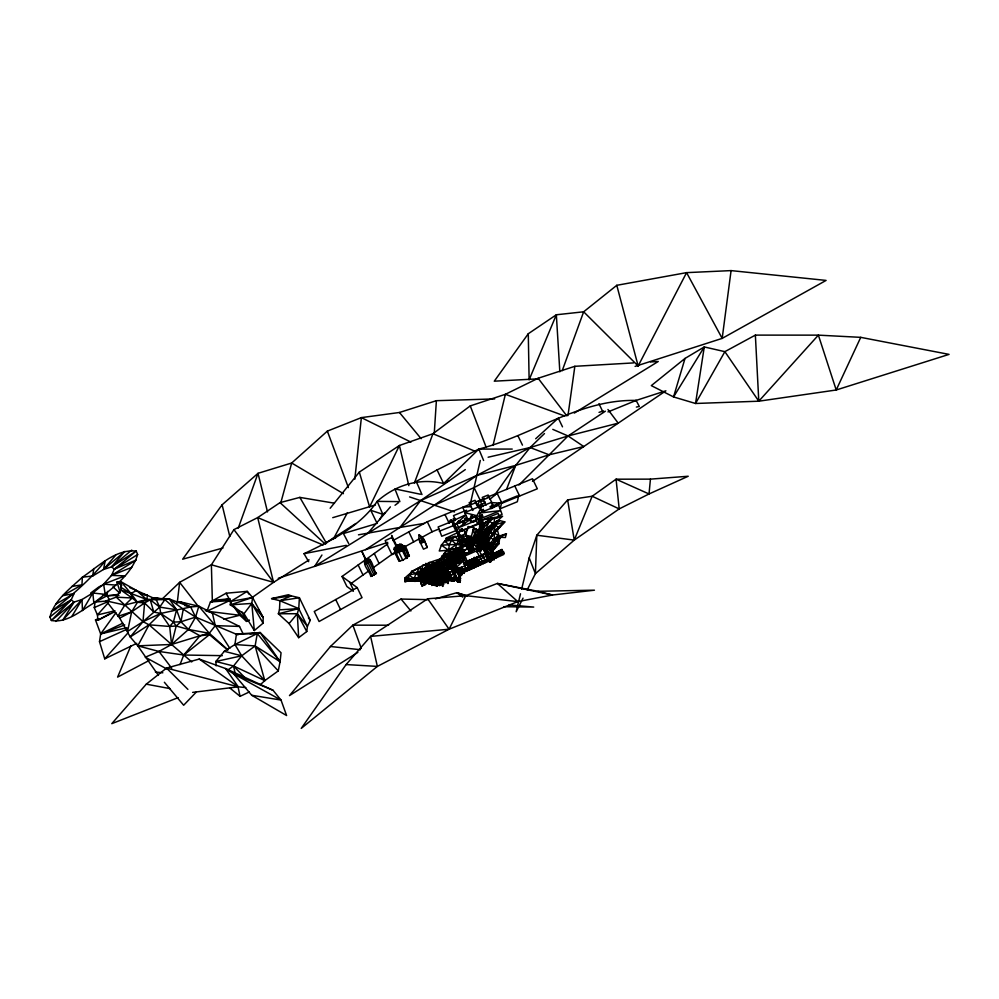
<?xml version="1.0" encoding="UTF-8"?>
<svg xmlns="http://www.w3.org/2000/svg" width="999" height="999" viewBox="0 0 999 999"><rect width="100%" height="100%" fill="white"/><g stroke="black" fill="none" stroke-linecap="round" stroke-linejoin="round"><path stroke-width="1.5" d="M430.169 575.312L430.169 569.942M428.846 577.547L426.236 577.747L431.306 579.632L431.306 583.791L434.99 580.294M480.194 548.076L481.506 546.353L481.031 542.769L494.043 523.988L496.878 521.241L499.75 520.566L504.807 521.928L495.854 531.143M452.185 564.485C450.099 564.385 453.159 564.835 451.511 564.048C450.037 567.744 452.659 562.125 451.073 564.16C453.096 565.596 450.349 563.661 452.147 564.06M500.012 538.411L499.812 535.876L495.117 540.459L491.558 546.116L492.944 558.853L490.859 554.957L492.17 551.635L499.025 543.656L499.812 535.876L506.431 533.753L505.382 537.537L500.124 537.287C489.747 540.634 490.409 551.785 494.143 559.69L493.931 557.679M468.881 562.287L468.294 560.901M468.756 561.5L467.994 561.226L468.631 560.951M475.586 557.817L476.348 558.129C475.611 555.981 477.385 561.026 475.424 557.779C477.072 560.077 475.749 555.232 476.473 558.878M489.385 547.29L493.793 556.406L493.668 557.804L488.948 560.814L490.234 560.826L488.099 559.053L488.124 556.455L486.825 556.431L489.385 554.07L492.519 553.783L491.87 554.732L488.723 548.226L489.385 547.29L486.363 547.714M441.333 572.502L441.383 568.718L440.284 573.676L441.321 573.763L438.261 570.804L439.348 574.263M467.619 548.851L471.228 552.16L469.655 551.286L469.667 549.962L470.517 547.09L471.441 547.252L473.688 549.213L473.264 550.162L470.517 547.09L467.257 546.64L468.194 547.215L468.756 546.266L472.989 546.278L469.28 547.227M226.124 593.219L230.607 601.485L230.27 604.857L244.031 613.686L254.32 630.544L263.074 623.189L263.149 617.444L252.585 597.477L247.215 591.358L226.124 593.219L210.452 601.935L206.955 611.213L239.785 615.272L246.653 621.415L249.463 620.104M428.259 579.395L428.921 580.644L426.198 581.992L424.875 584.365L429.595 581.893L420.267 581.318L420.292 579.607L404.82 581.555L404.932 578.021C421.054 562.4 442.744 557.742 463.873 553.434L463.861 550.536L461.65 546.84L466.82 544.03L461.451 546.441L461.638 548.189L465.571 555.144L463.861 550.536L468.369 548.513L467.02 544.43L470.079 553.121L468.506 548.226L463.573 550.437L463.736 551.947L463.861 550.536M442.632 586.45L438.149 576.635L443.019 586.151M461.813 574.263L459.328 575.387L459.453 577.809L459.328 575.374L460.402 574.7M459.29 577.946L459.315 575.686L461.688 574L460.252 574.737L461.7 574.175L460.989 574.637M441.67 573.339L441.77 569.455L445.866 573.626L443.743 574.775M431.818 570.179L431.968 564.472L436.014 568.269M438.086 572.377L438.199 568.094L442.245 571.878M459.315 576.148L459.328 575.387L459.453 577.809M451.286 563.511L452.147 564.735L451.286 563.511L451.498 564.647L452.01 563.661L450.724 564.323L450.924 566.146L454.208 564.485L449.463 568.818L444.068 569.53L442.969 570.679L453.746 565.584L447.015 567.832L446.478 570.616L444.068 569.53L452.934 565.571M425.05 576.298L424.975 578.783L423.451 575.187M459.315 575.686L459.428 577.609M437 577.722L437.2 572.327L439.597 576.96M439.872 581.018L440.035 577.659M279.47 609.852L279.932 600.736L291.296 595.879L299.388 597.752L310.277 620.279L307.392 626.448L306.755 631.555L298.676 637.674L289.098 623.588L278.371 613.761L279.47 609.852L298.763 608.591L307.392 626.448L297.302 613.723L278.371 613.761L298.763 608.591L299.388 597.752L279.932 600.736L271.578 598.626L288.424 594.73L291.296 595.879L271.578 598.626M81.955 584.84L82.368 577.197C98.426 566.483 115.584 548.863 136.226 551.073L137.637 554.545C131.044 575.923 110.452 589.485 93.856 603.021C81.031 610.464 67.183 623.301 51.361 620.491L49.95 617.007C54.383 599.937 70.08 588.723 82.368 577.197L92.757 575.998L103.559 569.442L124.838 551.423L111.488 566.92L103.559 569.442L105.12 560.988C89.785 580.394 70.742 596.303 51.336 611.538L71.179 599.887L74.051 593.581L62.687 595.691L81.955 584.84L71.828 586.463M451.71 564.822L452.097 564.31L451.698 565.009L450.661 563.648L451.723 565.596L450.949 565.859M451.948 564.547L450.861 563.361L446.728 565.222L446.828 566.083L446.64 564.348L450.586 562.986M372.377 576.061L366.408 563.711L365.659 559.378C373.027 556.768 372.752 570.092 376.398 573.376L370.779 576.485C369.942 571.028 361.588 565.059 365.659 559.378L367.882 558.916L370.429 561.026L364.81 564.135M425.936 577.672L426.098 575.162M434.278 432.992L436.388 400.686L494.68 398.913M467.607 549.413L471.478 551.248L471.441 547.252L468.756 546.266L472.227 546.628L474.138 548.463L473.688 549.213L473.389 547.452L471.89 548.513M457.442 572.577L457.342 571.678L459.14 574.35L459.902 574.013L460.527 575.324L459.428 575.811L461.875 574.388L459.303 575.199M435.214 580.344L435.015 583.179L437.587 579.208M398.589 551.81L405.094 547.415L402.822 550.174L395.08 552.847L398.676 551.585L397.352 544.917L401.348 544.38L404.57 547.614L402.472 549.65L391.983 554.62L385.177 540.559L391.883 537.549L391.645 535.364L395.979 544.305M459.328 575.849L460.289 574.475M423.876 571.453L419.792 567.507L411.638 571.303L407.979 577.722L405.045 580.132L415.097 581.381L415.809 577.834L418.868 577.759M430.981 575.586L430.806 577.946L429.558 574.275M434.99 578.371L435.427 572.702L432.954 576.036M459.665 578.234L459.615 577.434L458.404 577.884M158.454 675.399L137.787 645.841L130.232 636.962L142.994 621.665L144.593 602.959L150.225 599.787L169.43 599.063L190.684 606.98L198.813 606.231L239.51 626.435L243.194 634.04M462.237 548.089L459.528 542.332L464.785 539.972L466.633 546.116L464.935 541.47L456.406 544.443L441.371 545.154L439.248 550.998L448.539 550.174L456.406 544.443L461.575 535.639L471.815 537.237L475.974 543.131L471.291 546.403L466.833 543.069L464.922 542.769L467.27 536.525M495.454 531.256L503.046 523.201C496.865 529.994 488.449 535.601 488.486 545.978L489.41 547.814L494.305 542.395L494.193 531.605L504.807 521.928L495.579 524.587L480.007 547.939M485.277 551.685L488.349 558.553L460.114 570.716L461.438 573.438L503.846 554.42L501.923 549.5L494.667 552.909L493.531 554.77M485.726 549.425L484.178 548.913L483.691 549.925L486.151 549.15L486.251 547.564L483.728 549.038L484.44 549.175M428.608 576.785L428.259 580.631L431.518 578.533M421.603 572.19L422.677 565.184L432.267 566.595M521.59 589.298L529.195 557.892L536.813 535.227L567.644 499.912L592.17 496.253L616.058 479.195L649.025 493.968L688.224 476.248L650.436 479.133L649.025 493.968L619.205 508.903L574.238 540.109L535.414 573.638L527.16 589.959M433.816 580.357L434.09 577.547M404.57 547.614L401.311 547.789L403.209 545.953L401.348 544.38L401.985 545.092L397.877 549.55L401.311 547.789L401.985 545.092L399.75 544.168L399.125 545.641L394.155 549.35L394.905 550.199L402.472 549.65L400.374 546.665L397.352 544.917L394.942 548.701L395.404 552.31L394.293 547.989L397.352 544.917C404.32 542.794 406.63 551.585 408.878 556.106L402.784 560.227L399.4 560.963L395.504 552.922M469.967 559.565L469.792 561.326L471.066 561.813L473.901 567.857L475.374 566.008L477.809 566.108L480.107 563.886L479.258 562.137L474.575 564.735M354.832 479.158L361.376 417.619L399.45 412.487L436.388 400.686M492.857 523.676L486.838 530.544L487.45 528.833L489.385 530.219L482.155 542.257L481.031 542.769L479.183 547.34L479.67 544.43L485.664 538.486L485.364 535.726L496.878 521.241L492.782 534.565L489.16 530.681L493.381 523.201L494.917 524.063L484.328 535.002L480.157 541.433L479.27 543.181L479.982 547.752L480.157 541.433L488.211 528.646L493.381 523.201C486.163 528.971 481.181 537.1 478.384 545.816L476.66 547.989L479.582 546.678L480.232 547.202L477.909 548.189M216.146 665.846L215.834 661.488L224.35 651.298L234.927 644.517L255.12 645.941L280.082 661.688L281.056 652.772L260.152 632.567L236.451 634.053L234.927 644.517L241.696 655.806L264.785 680.631L278.271 670.903L280.082 661.688L260.152 632.567L249.962 633.828M459.34 575.461L460.264 582.33L457.854 581.893L456.893 579.907L458.329 580.132L460.264 582.33L459.503 575.012M425.449 575.761L425.861 572.077M468.606 551.61L478.396 547.864L462.612 555.469L462.337 557.842L462.612 555.469L461.8 554.67L465.884 552.834M425.462 574.825L426.111 569.18L423.951 572.202M488.211 528.646C484.577 533.778 479.07 539.398 478.384 545.816L479.582 546.678L477.697 548.014M177.31 602.322L179.645 582.33L211.388 564.797L233.941 529.62L257.692 517.594L280.032 502.622L299.837 497.39L334.44 503.196M109.366 599.462L106.993 595.804L107.517 591.42M446.478 580.094L446.153 582.704L443.668 581.48M446.728 565.222L448.813 560.576L459.89 552.522L461.738 548.089L448.938 549.125L445.966 550.936L437.987 562.162L428.459 565.634L415.959 573.626L409.028 574.8L414.061 578.933L420.005 576.535L420.966 574.662M492.869 555.232L492.27 549.662M92.757 575.998L93.744 568.543M438.311 574.637L437.225 571.89L437.662 568.281L439.46 570.004M562.212 370.704L583.653 311.8L616.783 285.314L686.575 272.64L722.177 338.386L826.086 280.419L731.081 270.604L722.177 338.386L635.089 366.396M227.747 649.7L209.278 633.291L195.592 617.107L190.684 606.98L160.727 613.448L149.063 624.812L130.232 636.962L119.73 618.119L106.131 600.874L116.234 597.14L120.817 590.022L121.216 581.843L116.97 582.017L121.803 585.526M442.132 574.313L442.944 568.181L439.885 571.278M248.813 593.968L247.215 591.358L230.607 601.485L252.585 597.477L251.785 603.433L254.32 630.544M451.298 564.235L450.524 562.412L454.383 564.248L451.585 565.584L450.636 564.71M450.611 564.86L451.998 566.183L451.048 565.334L450.686 561.675L446.553 563.523L447.165 568.156L444.068 569.53M464.185 556.356L458.928 559.09L458.678 560.864L459.403 561.538L459.215 559.69L464.36 557.38M426.561 578.334L426.011 582.217L420.005 579.045L422.627 578.758M567.969 415.572L574.85 366.308L633.541 362.912M453.721 522.777L453.321 525.661L455.756 530.694L441.745 536.263L438.149 526.96L452.16 521.391L456.156 527.809L455.756 530.694M476.211 557.542L476.348 558.591L475.599 557.767L476.348 558.091M455.457 569.03L452.847 563.636L453.421 562.612L454.745 563.324L455.731 561.338L457.867 560.789L459.353 563.349M432.105 583.041L431.743 585.489L436.376 583.041M446.59 574.575L446.965 572.077L443.444 576.036L446.403 575.836M136.801 643.331L104.733 658.828L99.5 641.683L100.674 633.915L115.959 612.662M140.759 593.418L147.402 595.379L146.778 599.512L124.825 605.057L106.131 600.874M425.287 577.897L425.661 575.387M457.542 562.887L459.877 560.951L455.669 552.285L456.206 549.125L456.93 548.264L462.45 547.315M424.363 578.97L424.463 578.309L428.846 579.957L419.043 577.147L421.865 576.535M451.286 580.906L450.999 577.822L453.633 578.758L452.634 581.193L451.286 580.906L450.249 578.746L456.206 576.086L457.018 580.157L459.79 579.22L460.264 582.33M492.032 551.86L492.807 554.907L491.758 557.305L492.282 548.788L495.117 540.459L499.288 537.162L491.558 546.116L492.619 549.8L490.859 554.957M460.851 541.745L458.603 540.521L455.032 536.313L451.523 540.147L449.375 544.792L448.539 550.174L441.371 545.154L447.177 538.149L461.575 535.639L465.671 539.123L473.489 539.36L467.644 543.681L467.507 546.278M126.885 627.697L100.674 633.915L95.479 619.929L97.914 620.204L97.427 614.934L94.268 607.579L95.155 602.06L106.993 595.804L117.67 594.467M493.806 524.013L494.855 517.532L502.609 516.246L493.806 524.013L489.348 521.291L485.601 522.377L475.799 535.139L474.3 538.461L475.212 541.758L479.27 542.682L477.559 537.524L485.601 522.377L490.759 518.181L494.855 517.532L489.348 521.291L482.255 529.482L478.271 531.918L481.718 538.598L478.184 536.825L475.212 541.758M429.22 571.515L429.632 568.993M437.062 580.394L436.438 584.203L441.246 581.568L438.461 580.781M479.183 547.34L479.67 544.43L482.155 542.257L480.531 544.555M479.383 547.652L479.67 544.43L479.295 546.266M455.719 548.389L456.406 544.443L451.523 540.147L444.592 541.383L449.375 544.792M260.152 632.567L257.292 633.541L255.12 645.941L264.785 680.631L260.264 684.777M474.113 535.889L474.562 533.341M439.485 575.711L438.848 579.245L441.496 577.822M420.267 581.318L410.139 580.819L404.82 581.555L410.139 580.819L410.439 579.245L415.809 577.834L419.28 577.822M151.935 598.101L169.43 599.063L183.267 609.178L180.944 621.778L176.174 625.998L171.566 644.467L158.966 651.46L145.255 657.205L166.845 669.018M440.409 576.323L440.896 573.863L438.686 578.995L439.922 578.771M433.728 577.497L433.204 580.032L434.715 576.336L433.991 576.236M227.784 650.087L209.44 634.665L199.975 635.764L188.486 629.457L180.944 621.778L176.548 609.777L159.715 607.117L150.225 599.787L137.475 602.272L131.656 611.85L127.547 631.493L142.994 621.665L160.727 613.448L173.439 622.102L176.174 625.998L188.486 629.457L209.278 633.291L215.285 625.624L212.35 612.949L205.27 610.526M425.936 576.648L425.312 579.595L426.735 577.222M478.546 542.02L477.759 538.199L481.093 533.791L482.804 526.848M453.996 567.969L455.606 567.257M476.66 547.989L479.021 546.328C480.169 543.069 477.097 543.668 479.12 545.267L480.232 547.202C475.387 543.069 485.039 535.277 480.444 544.393M428.234 573.726L427.435 577.422L431.268 575.262M434.665 571.903L435.289 569.03M420.879 577.272L421.566 574.075M476.436 546.69L477.559 541.533L475.162 542.507M479.52 532.492L480.082 529.92M480.919 526.036L482.317 519.592M478.421 543.768L480.681 540.122L478.933 543.319L479.582 546.678M518.731 495.292L517.332 501.748L500.249 508.728L501.648 502.285L493.106 505.769M430.169 581.206L430.894 577.897M446.103 575.037L445.092 579.657L447.989 576.311M434.053 570.054L435.152 565.109M461.438 547.889L462.038 545.292L456.406 544.443M470.591 502.672L480.282 460.452M420.404 542.832L423.476 549.188L427.26 547.489L424.125 539.535L419.093 534.852C416.995 548.101 430.382 542.082 419.093 534.852M460.289 557.242L447.152 563.498L445.766 560.876L446.703 556.88L451.198 552.11L461.001 549.887L463.848 550.374M476.86 517.544L476.136 520.566L477.959 524.325L459.84 531.68L457.018 523.588L475.137 516.233L476.86 517.544L478.671 521.316L477.959 524.325M493.007 445.454L505.382 394.305L538.124 378.259L574.85 366.308M520.504 593.793L516.171 611.738L523.039 598.126M485.164 550.973L486.176 550.349L486.251 547.564L485.676 549.413M191.746 661.937L171.566 644.467L169.68 626.46L173.439 622.102L176.548 609.777L169.43 599.063M438.748 567.807L447.015 563.998L446.653 562.712L437.987 562.162L443.544 558.241L446.653 562.712L440.172 565.659L433.529 566.92L436.763 560.889L439.448 564.21L442.033 570.179L445.179 568.606L442.432 562.587L443.544 558.241L441.645 556.443L455.669 552.285L464.173 551.211M471.403 536.413L473.676 527.572L467.994 526.523L465.721 535.352L471.403 536.413L472.614 538.923M473.226 540.172L475.487 531.343M445.392 570.904L444.368 570.429L446.391 569.767L444.905 571.041L444.955 575.636L443.556 577.172M421.59 572.415L422.527 568.931L425.574 573.438M480.407 541.446L482.417 536.376L485.964 531.705L479.707 541.508L480.019 546.903C477.659 541.408 481.156 545.254 478.971 544.33L480.219 546.553M403.683 546.803L404.008 545.604L408.504 554.907L407.817 555.369M429.383 575.636L429.695 574.487M280.731 503.046L291.683 463.012L327.347 431.118L361.376 417.619L410.939 442.107M434.24 575.399L434.915 572.951M460.139 570.466L462.275 569.917L463.124 571.678L460.139 570.466L460.726 568.356M435.489 581.83L436.563 577.959L440.284 579.595L435.489 581.83L433.291 580.107M430.557 577.434L431.905 572.564L434.915 577.06M444.742 580.719L447.352 578.209L449.862 580.831L444.742 580.719L445.404 578.259M439.185 574.875L437.799 579.657L439.647 575.699L435.789 570.904M434.952 574.338L436.063 570.516M442.744 578.708L443.431 576.323L438.524 580.469L441.108 580.094M176.174 625.998L169.68 626.46L149.063 624.812L137.787 645.841L171.566 644.467L188.486 629.457L195.592 617.107L198.813 606.231L179.808 601.785L177.023 602.31M424.95 572.464L423.613 576.398L424.5 573.776M491.795 551.985L499.05 540.447L494.805 542.12L491.983 547.19L491.62 550.899L492.807 554.907L491.383 553.346C492.445 549.238 495.017 545.342 499.025 543.656M685.014 358.441L651.311 385.626L673.551 396.928L704.27 346.94L685.014 358.441L673.551 396.928L695.529 403.484L758.79 401.198L836.213 389.997L949.05 354.383L860.738 337.35L818.381 335.14L755.369 335.115L724.862 351.66L695.529 403.484L704.27 346.94L724.862 351.66L758.79 401.198L818.381 335.14L836.213 389.997L860.738 337.35M455.244 563.074L455.731 561.338L453.421 562.612L455.082 563.161L455.731 561.338M440.846 583.316L441.658 580.644M481.718 538.598L489.348 521.291M471.066 561.813L471.453 560.589M427.572 568.419L429.158 562.387L439.448 564.21L446.803 564.123L446.653 562.712M395.679 553.271L402.997 550.524L405.157 548.414L404.17 546.378L405.207 547.652L402.897 549.9L395.08 552.847L398.901 552.185L404.995 548.064M434.478 569.917L435.252 567.607M434.24 574.987L435.564 571.053M450.924 566.233L450.686 561.675M472.964 539.885L473.888 537.15L476.423 536.113M422.802 574.075L424.625 568.793L424.987 571.603M475.736 565.846L475.849 566.982L474.55 564.497L476.323 563.948L474.537 560.252L474.925 558.653M480.019 545.004L484.328 535.002L485.364 535.726L480.019 545.004L485.364 535.726L481.568 540.559L479.745 545.879L479.57 545.054C483.666 537.35 491.296 532.455 494.043 523.988L498.913 527.734M425.324 575.861L426.236 573.289M419.792 567.507L415.959 573.626L414.061 578.933L404.932 578.021M238.224 528.171L258.017 473.314L291.683 463.012L343.419 493.668M450.961 564.235L451.298 566.308L447.277 567.869M459.503 578.309L458.454 578.346M439.735 570.004L440.796 567.095L445.179 568.606L446.803 564.123M426.523 573.426L428.583 567.794L429.795 570.017M473.638 564.622L475.349 564.148L473.014 559.353L474.125 558.853L476.473 563.823L474.125 558.853L470.791 560.726C470.517 564.797 475.799 557.579 475.362 562.2L471.903 563.923M490.184 531.88L486.888 540.796L480.257 548.026M414.385 482.954L432.942 433.741L470.254 405.906L505.382 394.305L564.86 416.046M445.966 575.224L445.005 577.784L448.738 578.321L445.966 575.224L442.869 578.746M506.505 489.51L515.684 465.397L530.107 447.54L544.48 433.554M423.027 576.336L427.659 577.072M433.341 579.507L434.727 575.886M492.17 548.551L491.62 550.899L492.282 548.788L495.516 545.841L494.805 542.12M441.096 579.183L440.022 581.942L442.407 580.744M180.02 664.597L183.754 655.019L199.975 635.764L209.278 633.291L209.44 634.665L183.754 655.019L158.966 651.46L137.787 645.841M402.41 549.025L402.06 549.912L406.193 558.478L407.167 558.141L402.672 548.851L406.905 558.316M473.164 559.665L470.329 560.564L472.802 565.584L472.527 568.481L465.659 568.731M404.907 546.678L404.458 547.827L408.591 556.393C408.753 549.4 399.475 537.2 409.403 555.968M435.626 571.703L437.587 566.833L439.872 570.441L442.457 568.906L441.533 571.178M495.516 531.281L500.499 526.61L486.75 541.57L482.505 548.776L486.75 541.57L492.095 535.726L487.3 541.658L480.007 548.214M480.119 517.657L478.683 521.166L481.293 520.079L480.119 517.657L477.51 518.743L481.293 520.079M480.744 548.526L481.693 546.191L487.3 541.658L490.746 536.663M529.195 557.892L535.414 573.638L536.813 535.227L574.238 540.109L592.17 496.253L619.205 508.903L616.058 479.195L650.436 479.133M425.449 572.265L424.488 574.6L422.003 573.601L422.302 577.31L423.751 575.486M446.865 569.193L447.102 564.198M445.604 570.779L446.091 569.617M130.857 645.854L117.607 677.097L148.826 660.639M468.568 546.778L466.833 543.069L467.744 540.958L470.517 539.672L471.815 537.237L458.603 540.521L451.523 540.147M482.879 548.638L494.193 531.605L497.265 529.557L499.388 537.325M487.5 548.189L488.486 545.978L494.305 542.395L498.164 535.152L494.28 533.416M499.05 540.447L494.867 548.051M437.574 575.074L438.673 572.664L440.334 576.386M111.513 575.412L114.398 569.105L136.226 551.073L111.488 566.92L114.398 569.105L136.264 560.014L111.513 575.412L103.609 584.153L92.807 592.994L82.005 599.55L74.088 602.072L51.361 620.491L71.179 599.887L74.088 602.072L62.762 620.129L82.005 599.55L82.48 610.564L92.807 592.994L105.22 594.368L103.609 584.153L124.912 575.861L111.513 575.412L131.793 567.345M465.559 558.054L465.484 557.23M437.425 568.918L438.449 566.683L435.876 568.031M443.144 573.651L444.68 570.304M444.293 572.752L444.33 576.361L447.14 569.855L443.019 573.576M485.089 501.873L479.882 500.262L477.222 505.981L485.227 502.734M445.542 576.198L442.869 581.868L440.222 580.481M488.099 559.053L490.659 556.68M484.365 549.462L490.809 562.025L489.522 562L494.243 558.99L491.558 553.421L493.793 556.406L492.819 556.043M432.842 579.283L433.354 578.209L428.084 578.708L431.655 579.133M438.136 580.107L438.661 579.033L433.454 579.657L435.801 579.882M484.378 548.439L483.991 549.188M436.65 577.31L435.427 579.77L433.204 578.271M346.116 664.56L377.36 666.408L370.604 636.388L449.1 629.22L517.782 601.623L497.365 583.441L552.459 595.004L517.782 601.623L465.796 595.654L427.697 598.801L370.604 636.388L346.116 664.56L301.236 728.396L377.36 666.408L449.1 629.22L465.796 595.654L497.365 583.441L537.824 591.283L552.459 595.004L594.43 590.197L537.824 591.283M439.897 570.916L441.021 568.656M470.354 560.714L472.689 565.521L476.448 563.648M492.794 534.353L494.193 531.605M444.642 577.672L446.728 573.601L449.675 575.874M431.081 567.082L432.367 564.597L433.603 567.145M452.385 568.843L454.083 567.682M538.424 378.833L494.293 381.181L528.284 333.741L556.343 314.772L583.653 311.8L638.149 365.984L686.575 272.64L731.081 270.604M333.154 539.385L347.427 512.662M444.805 572.614L440.097 572.777L442.794 576.336L444.13 573.851M476.885 515.721L482.542 505.257L464.685 512.612L467.957 519.393M499.762 551.186L501.923 549.5L494.73 553.558L493.131 556.48L494.143 559.69M442.47 578.259L440.547 581.718L441.521 581.605M491.008 550.711L492.082 548.776L491.77 545.267L492.032 547.464M433.166 573.95L434.965 570.754L436.014 573.276M434.565 570.791L437.05 566.396M444.967 569.917L444.33 571.028L444.967 569.917L444.33 571.028L445.804 570.891M426.685 572.664L429.395 567.894L430.219 570.354M453.047 563.636L453.596 562.15M453.409 562.737L452.959 563.511L454.982 563.411L454.183 563.811C451.773 560.914 454.795 564.447 453.509 563.761M476.323 563.948L482.03 560.889L483.354 563.623L483.229 562.474M482.592 547.789L483.678 545.929L485.052 548.201L498.164 535.152M424.662 577.21L425.911 575.099M429.582 573.226L431.481 570.017L432.155 572.439M436.338 574.437L433.391 579.358L434.403 579.557M71.916 616.321L82.005 599.55M447.277 577.16L445.679 579.807L450.549 578.846L448.076 575.836M498.726 539.585L503.171 534.94M449.051 569.218L450.799 568.094L450.362 568.806M441.645 582.529L439.66 585.726L437.724 583.329M379.57 519.53L382.817 514.298L385.264 512.487M440.047 577.484L438.336 580.207L439.385 577.684L445.005 575.636M469.617 568.581L469.73 569.73L462.887 569.467L460.964 572.464L491.258 558.878L491.733 559.852L488.461 560.139L487.612 558.391L490.409 557.13L491.258 558.878M321.94 555.019L314.648 566.371L420.616 500.599L465.309 469.592M440.746 579.245L438.436 582.817L441.508 578.046M476.523 551.61L479.033 547.714L483.266 547.202L476.523 551.61L479.033 547.714M469.73 569.73L469.255 568.756L471.203 565.746L472.802 565.584M422.627 575.324L424.862 571.878L426.348 573.788M444.83 575.237L443.169 577.784L443.581 575.724L445.654 573.963M447.165 568.156L449.463 568.818L452.659 567.245L453.746 565.584M423.176 574.175L423.913 573.064L420.591 569.967L421.878 572.077M437.749 579.47L439.36 577.035L436.6 573.276L437.062 575.749M447.265 577.946L450.811 572.589L446.64 574.088M399.125 545.641L394.905 550.199L398.676 551.585M446.79 569.168L447.402 568.256M460.102 562.912L459.615 562.986M431.993 579.095L434.565 575.312L436.288 578.396M429.308 577.372L430.919 574.987M482.305 546.778L486.75 541.57L487.337 542.282L484.028 547.14L488.861 543.893L494.305 542.395M423.838 575.724L425.512 573.289M427.822 573.975L431.306 568.98L431.805 571.341M489.71 550.287L490.372 549.338L489.41 548.975L485.739 550.449L486.55 549.974M430.944 575.324L429.47 577.422L428.858 575.961L431.231 574.138M435.352 582.504L433.828 584.677L433.778 583.229L435.851 581.293M494.343 495.479L515.684 465.397L549.163 454.807L583.766 446.541L568.056 435.964L552.797 429.37M453.496 567.357L452.934 568.131L454.745 566.982L453.496 567.357L454.195 567.757M426.198 581.992L424.238 583.041L422.065 586.063L420.704 582.38L422.527 581.143M439.485 582.255L441.296 579.757M454.77 562.961L453.971 563.361L455.194 563.498C457.317 562.799 453.658 562.3 455.532 564.085M267.507 511.913L258.017 473.314L222.115 504.795L182.667 559.19L223.002 547.989M443.356 576.073L445.117 573.651L440.184 571.416L441.108 573.763M492.519 524.812L486.051 528.858L480.581 536.188L480.494 538.149L477.759 538.199L480.919 541.333M492.095 535.726L479.97 547.639L479.595 545.042L479.707 545.691M439.385 577.459L437.4 580.207L435.327 574.949L438.374 576.835L433.366 581.043M442.807 576.336L444.168 574.475L447.102 576.585M465.422 553.771L478.396 547.864L478.396 550.899L478.171 548.488L481.655 555.706L466.096 562.674M492.082 548.776L490.372 549.4L491.895 547.352M452.847 563.636L455.794 563.349L455.794 562.662M455.194 563.498L456.006 563.099M486.975 548.001L488.486 545.978L483.441 549.063L488.861 543.893L487.337 542.282M487.949 547.252L487.899 546.603L486.151 547.277L492.082 559.64M486.95 546.89L487.012 547.527L488.111 547.052M244.031 613.686L251.785 603.433L263.149 617.444L258.366 609.627M446.153 579.882L450.149 574.625M358.466 534.827L399.987 527.435L420.616 500.599L476.848 475.412L530.107 447.54L568.056 435.964L618.219 423.164L607.941 409.49M430.494 568.756L431.955 566.883M457.629 562.225L458.354 561.288L457.667 560.476M460.776 568.731L461.014 567.295L464.198 573.364L461.501 567.794M433.116 584.39L436.451 580.094M488.848 547.527L487.899 546.603M446.341 569.892L446.728 569.78M330.157 508.266L359.315 472.09L399.413 445.492L432.942 433.741L474.375 450.949M424.175 577.247L425.562 575.536L418.444 578.346L422.227 578.159M434.178 572.315L435.889 570.204L433.329 571.678L436.376 568.281M450.999 577.822L453.309 580.894L457.842 579.457L452.26 567.907L446.291 570.566L447.527 573.126L453.496 570.466M448.938 576.036L454.895 573.376M444.892 577.235L449.138 572.052M437.025 569.88L438.798 567.732L439.523 570.641M289.098 623.588L297.302 613.723L298.763 608.591L279.932 600.736M428.009 599.65L401.061 599.05L352.859 625.149L330.457 646.49L289.473 695.604L357.867 652.372M423.713 580.569L426.348 577.472M103.559 569.442L115.672 555.232M426.86 582.517L427.497 581.768L426.81 582.142M367.632 533.491L390.397 506.88M433.466 581.031L435.164 579.07L428.084 582.23L432.617 582.017M484.752 544.617L483.054 546.578L483.678 545.929M447.452 564.897L449.987 561.987L460.327 557.854M245.804 687.587L238.249 686.837L225.587 668.556L233.803 673.988L251.723 695.267L286.601 715.534L281.031 700.074L273.002 690.247L225.587 668.556L199.226 659.065L166.533 668.081L146.279 684.165L111.788 723.663L178.122 697.652M370.292 560.476L367.957 559.253L365.659 559.378L366.621 560.352L369.093 559.353L370.429 561.026L366.621 560.352L364.623 561.101L368.181 562.887L374.15 575.237M490.372 549.4L492.145 547.402M108.192 602.872L97.427 614.934L114.985 610.789M104.733 658.828L128.084 632.767M429.595 576.76L431.206 574.974M486.775 522.514L490.759 518.181M435.389 581.88L439.348 577.559M456.406 560.701L455.581 561.076L456.73 563.399L455.981 563.836M455.794 561.513L456.618 561.138M458.279 561.301L456.518 560.839L457.355 561.113M436.476 584.115L440.434 579.795M426.423 575.661L423.901 578.396L426.336 578.021M433.366 582.13L437.137 578.046M432.18 581.181L433.916 579.32M439.335 578.321L437.362 580.444L435.352 579.545L439.073 577.834M443.681 580.394L447.09 576.748L439.747 580.119L442.37 580.294M424.712 578.446L426.461 576.573M451.323 565.059L448.414 568.294M446.678 570.854L447.315 570.179M55.857 621.44L74.088 602.072M465.671 539.123L464.036 540.859L470.517 539.672L475.974 543.131M429.782 579.545L431.493 577.734M432.592 578.995L434.565 576.91L429.62 579.32L431.605 580.032M491.808 535.601L481.506 546.353M433.529 566.92L448.076 559.153L457.554 559.078L460.314 557.392M444.705 578.945L446.553 577.01M445.779 581.193L447.627 579.258M196.279 692.082L183.666 705.244L164.373 682.267M426.848 580.544L428.796 578.533M423.239 575.237L425.112 573.326L419.755 575.674L422.302 576.186M443.818 565.546L440.172 565.659L437.724 568.169L432.729 561.85M469.205 566.658L471.528 564.285L472.277 565.272L471.528 564.285L468.881 565.471L469.255 567.12M433.741 582.355L435.889 580.169M433.653 567.657L436.725 564.56L435.901 570.704L433.042 570.042M518.931 485.014L568.056 435.964L605.369 411.201M488.424 528.846L486.051 528.858L481.093 533.791L475.799 535.139L476.898 541.982L477.884 539.86L477.559 537.524L474.3 538.461M434.253 574.7L436.413 572.564M308.666 561.663L304.033 553.708C331.031 540.759 359.777 526.81 377.16 501.373C395.729 484.94 419.218 477.672 443.631 483.528L478.821 449.088C532.192 435.452 579.345 399.138 636.138 400.437L639.323 406.468L636.351 407.068M447.015 567.832L447.889 567.832L447.277 563.211L454.67 559.115L460.015 553.908L459.89 552.522L445.966 550.936M440.721 581.118L437.55 578.945L440.184 576.323L439.635 573.801M460.277 557.717L449.45 561.975L448.076 559.153L452.322 553.608L459.89 552.522L463.873 553.434L458.104 557.954L454.67 559.115L452.322 553.608L448.938 549.125L461.001 549.887M495.579 524.587L499.75 520.566M461.438 573.438L463.736 571.228L466.933 570.978L464.385 566.108M160.727 613.448L159.715 607.117L155.931 599.175L136.551 590.534L121.216 581.843L130.894 593.431L132.13 598.014L124.825 605.057L117.732 616.383L131.656 611.85L144.593 602.959L153.809 612.075L160.727 613.448L169.68 626.46M402.847 560.402L398.351 551.098M451.223 561.138L451.773 561.001M453.746 568.631L452.447 568.831L454.533 568.081M452.609 569.13L453.271 568.493L452.447 568.831M161.838 599.35L179.645 582.33L198.689 606.893M487.45 528.833L493.381 523.201M438.686 580.169L440.409 578.558L439.298 576.173M442.744 574.225L446.528 570.766L446.553 574.375M439.822 583.104L444.493 578.821L443.793 582.717L441.146 582.979M535.676 438.761L558.291 418.131L562.499 426.835M458.491 563.261L459.403 562.937M448.101 569.18L448.926 568.856M455.269 565.784L454.458 566.121M455.482 568.056L464.135 560.289L454.845 563.848L455.482 568.056L454.845 563.848M450.849 567.644C451.773 568.731 448.264 569.442 450.549 567.894L456.231 579.782L453.821 580.869L453.633 578.758L454.508 580.556L453.721 579.969L455.532 580.094L456.131 578.883L456.231 579.782L455.457 579.932L454.52 576.248L456.955 579.557M439.335 578.933L434.44 583.279L437.437 583.041M144.593 602.959L137.475 602.272L132.13 598.014L116.234 597.14L142.994 621.665L159.715 607.117L164.872 599.625L176.548 609.777M415.097 581.381L420.292 579.607L423.514 581.131L420.829 583.491L425.474 580.669L426.923 583.316L424.837 584.078M486.401 531.643L484.265 533.503L479.782 535.064M465.746 515.272L454.77 524.787L457.217 529.82M446.391 569.767L445.317 571.003M489.96 499.25L497.102 493.219L501.948 503.246L537.325 488.786L532.479 478.758L487.325 497.215M111.488 566.92L131.743 550.112M456.168 553.409L448.076 559.153L444.043 553.908L451.198 552.11M423.364 574.1L419.43 574.2L423.801 577.459L425.824 575.724M424.113 584.015L429.595 581.893M459.478 576.261C459.041 572.027 459.428 575.536 461.688 574L459.727 575.212L459.103 572.777L460.114 581.281L457.38 580.906L458.329 580.132L459.29 582.117L457.28 579.87M49.95 617.007L71.179 599.887M452.447 570.142L454.108 568.793L453.783 567.757L450.874 566.071M434.652 576.66L431.331 579.32L429.27 576.685L435.764 575.774M462.337 543.281L462.475 544.717L463.374 544.305L462.674 543.219M432.842 570.779L434.952 569.105M457.317 558.329L458.266 557.579M448.988 562.499L449.837 561.838M397.227 546.615L394.293 547.989L394.942 548.701L400.374 546.665L400.174 544.63M451.448 567.582L451.66 568.031M427.572 576.723L423.489 579.857L424.3 580.931L425.936 578.833L429.158 579.058M451.361 561.238L452.085 560.689M426.536 576.823L423.201 574.612L425.349 573.026M395.017 505.257L398.676 502.534M484.328 549.063L488.486 545.978M442.045 576.947L445.729 574.238L439.747 573.139L441.271 575.674M433.541 573.551L437.674 570.566M353.384 591.271L346.89 586.5L342.045 576.473L387.887 543.768M350.612 583.853L369.193 570.591M372.914 567.932L393.968 552.909M252.098 597.564L273.551 582.342L309.116 559.877M447.864 583.503L443.456 573.738L448.401 583.291M434.378 505.194L476.848 475.412L515.684 465.397L474.05 487.599L434.378 505.194L365.584 549.662M484.128 549.462L485.127 549.238L485.901 550.524M486.151 549.15L484.34 549.912C484.103 547.265 483.828 550.761 485.002 549.912M432.954 570.204L434.952 568.818L431.281 565.097L432.117 567.657M228.446 669.542L233.554 665.996L241.696 655.806L255.12 645.941L278.271 670.903M490.409 557.13L487.662 558.866L484.79 552.922L485.477 552.609L484.665 552.572L485.514 552.185M532.442 481.381L665.883 390.809L634.69 400.874M462.375 558.354L462.325 559.865L463.623 559.29L462.375 558.354L462.974 559.577L462.862 558.229M442.719 582.567L447.077 579.62M456.58 548.975L462.038 545.292M464.972 541.695L465.022 540.459L460.539 543.444L459.528 542.332M450.661 563.648L450.549 562.587L452.609 561.263L453.796 563.261M452.609 561.263L447.152 563.498L446.64 562.012L454.67 559.115M485.814 549.325L487.312 555.419L486.263 550.262L489.385 554.07L486.038 549.025L485.339 549.525M484.24 548.314L485.277 548.389L484.84 547.927M485.127 547.739L486.151 547.814L485.714 547.352M430.694 576.735L427.197 578.995L430.082 578.783L430.419 581.031M428.284 581.231L430.606 579.72M325.999 542.807L355.856 523.513M476.573 546.977L478.384 545.816M464.922 542.769L467.744 540.958L471.728 540.546L474.125 544.542L465.859 540.746M460.514 575.187L459.777 575.661L459.14 574.35M434.465 576.635L431.83 578.309L430.319 572.614L433.429 575.636M489.41 547.814L491.57 546.441M438.636 576.448L442.357 574.088L440.671 579.108L438.486 577.859M114.398 569.105L137.637 554.545M436.975 586.351L432.555 576.61L437.5 586.176M574.313 413.074L658.241 361.488L650.524 361.938M481.568 540.559L479.707 541.508M446.478 570.616L448.464 569.418M453.971 563.174L453.296 563.311M487.862 546.853L489.223 547.302M488.536 546.715L488.936 547.215M488.374 547.377L489.011 546.865M445.554 570.566L447.215 570.167M449.2 568.831L449.85 568.443M55.794 604.208L74.051 593.581M452.659 567.245L454.62 566.096M438.274 576.036L440.834 574.562M424.825 583.891L426.873 582.717L424.138 584.203M500.124 537.287L506.431 533.753M427.659 582.617L423.239 572.889L428.159 582.479M357.192 587.612L314.248 611.488L319.093 621.515L362.038 597.639L357.192 587.612L342.045 576.473M458.666 567.857L452.547 570.466L456.68 567.869M424.4 573.451L422.215 574.662L420.954 568.893L423.226 570.866M453.359 563.723L452.922 562.762L454.233 561.638M455.232 561.076L454.782 561.888L455.369 561.151M454.445 562.075L453.558 562M455.581 562.924L454.632 563.236L455.544 562.912M455.082 564.16L456.031 563.861L455.469 562.762M512.225 449.075L478.821 449.088L437.062 469.93L416.208 481.418L421.978 494.567M393.007 540.559L427.285 521.753L471.103 503.846M404.445 546.965L432.13 531.78L438.936 528.995M109.59 613.848L97.914 620.204L113.923 612.112M494.73 553.558L502.759 551.298L493.131 556.48L494.018 558.503L503.721 553.284L495.516 555.194L494.667 552.909M483.441 549.063L485.052 548.201M446.341 482.092L449.051 480.644M406.918 581.093L410.439 579.245L416.633 577.971L417.632 579.258L421.853 578.921M119.73 618.119L131.656 611.85M410.139 580.819L415.809 577.834M485.601 522.377L494.855 517.532M454.445 569.168L455.469 568.631M454.895 565.759L453.721 565.996M132.13 598.014L120.817 590.022L130.894 593.431L136.551 590.534L146.778 599.512L150.225 599.787L153.809 612.075M451.735 568.781L453.783 567.757M468.656 551.773L469.655 551.286M234.927 644.517L257.292 633.541L280.082 661.688M444.592 541.383L455.032 536.313M122.84 623.189L100.674 633.915L124.8 624.924M445.741 538.311L463.798 529.632L466.471 535.114M460.114 536.251L465.671 533.578L464.647 531.331M410.439 579.245L413.474 580.719L419.592 578.309L422.252 578.309M494.093 556.406L494.18 557.217L491.745 558.116M95.479 619.929L98.202 618.643M229.67 687.861L240.072 696.34L249.213 692.007M206.955 611.213L229.583 600.611L231.481 602.921M465.434 514.972L452.797 520.891L454.77 524.787L467.42 518.868M450.224 568.831L451.336 568.306M445.179 568.606L447.864 566.77M449.45 569.255L450.886 569.105M434.153 577.709L432.242 578.596L431.668 576.173M152.71 598.763L154.895 597.764L164.872 599.625L154.558 599.35M451.66 561.188L452.984 561.013M99.5 641.683L127.235 629.108M453.196 562.3L458.141 572.477L457.792 569.155L470.691 562.912L471.453 564.772L469.755 560.963L474.962 559.003M456.143 579.62L456.83 579.308L454.67 578.296L455.457 579.932M420.055 540.359L424.125 539.535L424.363 541.483L420.579 543.181M424.275 540.884L420.129 542.744L422.502 538.399M465.022 540.459L459.765 542.819L460.689 544.88L460.414 542.282L464.011 540.671L456.243 529.682L462.275 548.938L461.65 546.84L467.057 545.217L462.125 547.44M471.74 540.796L471.103 541.283L473.951 550.549L471.74 540.796L476.96 548.214L473.851 549.6L471.091 541.083L473.951 550.549M458.329 553.209L459.715 559.677L458.329 553.209L462.724 557.33L462.824 558.279L458.928 552.934M464.785 553.97L462.05 555.194L462.337 557.842L461.8 554.67M477.759 549.675L483.266 547.202M447.315 563.573L448.701 562.961L449.026 563.985L446.553 563.523L447.077 563.96M446.64 562.012L447.24 563.161L450.849 562L450.936 562.824M477.984 549.625L482.717 547.502L485.614 553.483L480.881 555.606M459.877 560.951L459.752 561.75L458.229 558.354L458.678 560.864L458.466 558.828L478.846 549.887M459.615 558.728L462.724 557.33M458.466 558.828L464.073 556.78M447.552 565.759L450.262 564.547M451.723 565.596C450.999 563.973 445.616 566.633 447.515 568.006M450.861 565.584L451.024 564.672L451.823 566.321M448.052 566.945L448.189 568.481M451.648 565.384L450.974 565.109M448.151 567.107L447.964 567.857L447.589 566.845M455.082 564.348L464.135 560.289M455.881 568.581L455.482 564.373L463.186 560.914L465.497 565.696M459.365 563.011L460.302 562.587M447.352 569.018L448.426 569.218L447.377 569.155M449.113 568.381L450.362 568.381L449.937 567.857M473.451 558.591L479.732 555.781L479.907 557.504M463.973 563.086L467.857 561.351L468.007 562.787L465.522 557.629M482.267 554.795L485.764 553.221M463.449 564.173L467.395 562.025M486.138 553.995L477.285 557.592M453.371 568.881L453.846 568.668M453.259 569.205L454.195 568.781M455.744 568.281L456.118 568.868L452.547 570.466L457.817 581.543M475.062 561.326L487.087 555.931M424.925 583.603L425.05 584.727L422.065 586.063L420.704 582.38L423.514 581.131M475.362 562.2L476.024 563.561L473.963 559.303L474.912 560.626M479.87 561.875L476.473 562.062C477.222 565.796 475.437 559.915 479.12 560.876L479.92 562.337M476.511 562.499L479.158 561.313M500.324 552.397L502.759 551.298M460.114 570.716L462.887 569.467L464.21 572.202L464.098 571.066M465.609 568.256L474.75 564.71M472.664 565.347L476.511 563.623L477.809 566.108M491.508 558.441L503.958 553.184L503.833 552.035L498.376 554.495L498.501 555.631M459.203 573.663L458.279 570.891L458.753 575.299M459.29 574.525L458.379 571.753L459.64 574.375M460.327 574.787L461.7 574.175M453.359 578.671L454.782 578.034L453.509 579.058M453.496 578.945L454.907 578.309M459.565 577.172L458.553 573.488L459.827 576.111M458.878 577.946L459.665 577.597M458.504 578.846L459.79 578.259M457.205 580.169L460.764 578.571L456.118 568.868M457.38 580.906L459.952 579.757M446.715 563.861L447.277 563.211M458.741 568.081L452.672 570.804L457.642 572.115L460.002 567.519L461.401 570.429L454.07 573.701M468.918 565.909L471.565 564.722M447.839 576.773L451.773 575.024L448.451 580.282L446.291 578.721M438.274 584.215L441.645 582.704L439.335 581.58M456.655 579.045L460.214 577.447M152.185 598.963L154.895 597.764M470.729 563.274L471.578 562.887L472.003 565.884L469.13 559.939M94.268 607.579L107.505 601.835M104.533 584.403L99.151 586.725L90.759 592.969L93.706 593.481M457.667 562.574L458.866 562.425L457.829 562.862M431.256 580.744L434.528 579.358L430.681 578.109L435.289 579.832L432.08 578.309M487.375 522.015L483.379 523.676L482.18 519.967L498.164 513.361L499.363 517.07L496.703 518.169M484.527 498.364L475.337 502.122L476.598 504.695M466.583 510.239L453.484 515.621L455.444 519.692M503.071 501.698L517.307 495.879M494.917 506.118L499.138 504.395M470.367 526.823L481.768 522.165L483.591 527.297M476.361 530.257L480.357 528.621M476.548 547.34L479.021 546.328L478.583 543.556M453.509 568.481L452.46 568.918L453.671 568.781M607.966 411.925L636.138 400.437M482.667 522.29L479.308 513.086L498.713 505.207L502.072 514.423L497.914 516.108M480.856 518.531L500.249 510.651L479.308 513.086M450.474 567.707L451.66 567.582M470.229 504.957L476.148 502.572M483.366 499.675L489.285 497.302M439.31 531.218L453.321 525.661L452.16 521.391M433.466 574.6L435.626 573.763L431.893 569.205L432.267 573.563M176.935 602.884L179.808 601.785L185.464 603.721M461.825 574.437L460.589 574.999M430.619 576.673L428.321 577.522L431.131 578.009M484.203 549.637L485.452 549.6M421.079 575.961L413.474 580.719L416.633 577.971L411.563 579.695M452.747 563.074L453.633 562.912M415.184 580.107L418.057 579.12M375.462 504.957L332.742 517.669M447.102 569.58L445.829 569.605L446.94 569.23L452.634 581.193L454.508 581.031L450.099 577.772L450.249 579.682L452.634 581.193L452.347 579.495L448.851 578.833L451.573 580.731L448.988 579.12M252.585 597.477L230.27 604.857L251.785 603.433L263.074 623.189M278.246 578.296L387.737 542.395M460.202 572.464L461.638 575.424L459.727 576.011L459.415 574.725M431.318 578.658L428.633 579.532L431.468 579.532M599.038 412.362L603.496 410.926M464.485 554.57L453.933 557.529L450.661 557.604L448.888 554.67L444.043 553.908M237.949 634.927L195.592 617.107L180.944 621.778L173.439 622.102M431.231 576.96L425 578.945L430.207 579.358M459.153 574.812L461.051 574.225M199.975 635.764L171.566 644.467L149.063 624.812L142.994 621.665M375.661 523.888L343.431 533.541L348.663 543.506M446.553 570.329L446.678 569.48M466.833 543.069L469.105 542.407L471.69 547.002L469.118 546.54L467.445 544.905M435.364 598.913L456.805 592.694L467.107 595.766M176.798 602.572L179.808 601.785L190.684 606.98L184.703 605.469M445.404 573.438L447.714 572.839L445.042 576.773L444.518 574.75M462.212 571.915L460.951 572.24L461.575 573.414L463.698 572.864M480.756 549.475L479.795 550.237L480.219 551.123L481.518 550.536L481.093 549.65L480.869 550.836M223.589 619.28L239.785 615.272L232.979 605.494M466.533 547.102L470.517 547.09L471.628 549.475L467.257 546.64M432.842 582.33L440.634 580.469M488.124 457.23L530.107 447.54L549.163 454.807M432.492 580.082L428.783 580.918L435.589 582.779L434.353 580.794M428.958 576.885L431.768 576.261M435.926 578.696L439.647 577.884M428.721 572.527L423.064 573.726L426.049 573.901M441.77 578.159L444.405 577.597L444.942 578.646M417.632 579.258L415.497 579.682L419.592 578.309L422.04 578.646M304.033 553.708L346.291 545.354M451.785 564.685L451.348 563.998L451.498 564.635M456.206 549.125L461.738 548.089M482.18 519.967L499.363 517.07M399.987 527.435L424.525 523.364M492.332 553.471L492.37 551.411L492.882 555.344M431.431 573.838L425.087 574.875L427.997 575.599M425.761 579.42L428.796 578.921M482.255 529.482L486.051 528.858M444.917 574.974L442.844 575.299L445.204 570.504L445.704 573.364M437.275 579.695L440.035 579.27M230.357 598.95L210.452 601.935L229.583 600.611L231.281 603.046M332.492 538.611L335.552 538.161M426.123 578.758L419.081 579.795L423.726 580.019M444.642 578.121L441.158 578.608L447.677 580.519L445.654 578.921M436.588 580.956L433.953 581.331L440.634 584.228L440.534 580.407M432.542 582.567L429.458 582.966L435.701 585.826L435.651 583.379M425.037 572.377L419.418 573.064L422.077 575.474M446.428 570.392L447.24 570.292M192.62 692.382L238.249 686.837L199.226 659.065M459.89 552.522L464.085 552.022L448.938 549.125M445.766 560.876L448.813 560.576M445.204 576.648L443.331 576.835L439.81 575.024M214.298 600.262L229.046 598.826M423.314 575.312L428.646 574.812M427.797 575.586L425.062 575.836L430.232 579.208M423.863 577.347L426.186 577.122M424.95 579.582L428.434 579.258M95.155 602.06L108.654 600.824M445.504 572.689L448.476 572.415M471.403 506.505L462.662 507.292L465.084 512.312M442.607 576.473L440.422 576.673L445.179 578.334L443.706 576.373M481.98 554.183L485.651 561.401L488.936 561.113L488.461 560.139M482.879 562.637L486.126 562.375L485.651 561.401M423.189 577.609L425.849 577.385M423.201 574.612L426.098 574.375M435.002 581.168L432.754 581.306L430.444 578.871M428.833 576.798L431.306 576.673M460.402 551.723L464.448 551.548M102.56 595.029L106.993 595.804L118.993 595.317M442.245 576.098L444.892 575.998M481.518 545.516L479.732 545.566L485.664 538.486L486.75 541.57M427.684 576.66L423.289 576.798L428.733 573.826L429.245 571.241L431.044 573.301M452.684 568.656L452.772 568.756M422.927 574.462L420.841 574.512L425.699 576.286M236.451 634.053L257.292 633.541M437.45 578.97L441.683 578.871L440.184 576.323M424.563 579.058L428.646 578.995M423.763 574.612L418.943 574.662L421.378 575.024M429.62 572.39L433.953 572.352M426.623 580.669L428.921 580.644M441.333 577.434L444.28 577.422L440.634 581.668L439.872 577.447M388.561 625.224L352.859 625.149L361.288 648.426M446.553 563.523L447.44 563.536M398.376 501.61L377.16 501.373L382.817 514.298L370.766 510.302L377.123 523.451M503.871 606.705L533.716 607.067L509.003 604.919M484.677 551.985L485.976 552.01M183.754 655.019L222.327 655.656M411.638 571.303L415.959 573.626L421.453 573.726M365.659 559.378L369.205 559.815L364.485 562.425L366.408 563.711M443.456 576.398L444.967 576.423M198.813 606.231L215.285 625.624L239.51 626.435M436.488 578.721L441.595 578.908M431.643 572.914L427.734 572.764L429.021 576.186M438.086 580.694L441.133 580.819M428.633 571.665L422.565 571.353L426.248 572.764M491.046 502.559L500.387 503.146M375.262 572.752L376.398 573.376M103.609 584.153L115.772 585.089M429.12 574.225L426.186 574L431.281 577.01M435.939 580.481L432.28 580.169L433.329 579.295L437.162 580.594M441.645 556.443L446.703 556.88M448.339 573.876L445.479 573.151M456.293 570.529L460.015 577.922M444.18 575.337L446.553 575.586M429.845 576.985L424.75 576.46L430.007 575.849L431.118 577.122M155.357 672.002L162.837 672.789M330.457 646.49L360.314 649.712M444.617 577.772L448.613 578.246M436.051 565.134L440.172 565.659M421.89 569.105L425.811 569.642M435.889 568.955L428.509 567.869L430.706 570.054M437.225 571.89L440.896 572.402M152.922 598.726L155.931 599.175L146.778 599.512L130.894 593.431L120.517 587.112M433.054 570.841L438.449 571.653M424.175 576.523L426.498 576.885M464.672 529.158L467.632 529.62M435.177 569.055L436.6 569.28M441.408 572.677L442.819 572.902M251.723 695.267L281.031 700.074L233.803 673.988L273.002 690.247M483.266 534.815L484.328 535.002M426.785 571.241L424.051 570.754L428.221 574.425M431.306 579.607L433.766 580.069M146.279 684.165L170.18 688.648M479.27 542.682L477.884 539.86L474.612 540.334L475.899 537.812L479.308 534.353L478.184 536.825L480.581 536.188L483.379 537.337M435.127 568.518L429.533 567.444L430.931 569.555L427.023 568.706L429.058 569.942M439.96 571.865L435.764 571.066L437.849 574.225M420.467 494.255L394.93 488.911L399.887 501.635M429.895 570.217L433.566 570.978M143.119 594.442L147.402 595.379M467.657 548.538L471.528 550.424L470.142 547.814M375.624 574.25L369.655 561.913L365.572 560.839M437.562 579.732L442.382 580.819M439.847 582.242L443.469 583.054M435.127 573.226L436.613 573.588M464.685 512.612L480.956 516.758M434.34 578.246L432.33 577.734L433.716 572.477L434.028 575.362M224.35 651.298L241.696 655.806L215.834 661.488L233.554 665.996L264.785 680.631M156.381 598.151L159.353 598.938M238.249 686.837L166.533 668.081L187.899 689.372M485.639 533.878L481.093 533.791L482.192 537.1M440.197 571.578L438.199 571.041L440.272 574.8L444.505 573.026L441.471 571.228L440.322 574.675L440.222 572.652M453.833 565.696L454.895 565.983M458.678 575.711L459.727 576.011M323.177 545.017L257.692 517.594L273.551 582.342L211.388 564.797L212.362 602.047M436.775 570.479L434.677 569.855L436.875 571.99M429.832 572.464L435.564 574.288M444.368 570.429L445.167 570.691M409.565 496.915L454.533 511.925M467.008 596.141L456.805 592.694L462.787 597.14M441.046 583.616L443.793 584.565L438.711 582.654L439.672 583.129M439.123 574.887L441.683 575.849M474.537 560.252L471.715 558.791L472.377 560.177M367.282 558.878L369.093 559.353L369.293 560.402M438.374 569.293L434.677 567.682L436.063 571.64M116.97 582.017L121.166 583.841M129.558 587.487L136.551 590.534M433.903 570.879L436.326 571.94M439.697 577.784L434.453 575.387L437.35 579.058M432.567 567.307L428.846 565.584L430.182 569.542M444.742 577.597L445.542 577.984L443.843 575.387M423.876 572.989L427.647 574.85M432.617 577.909L434.553 578.871L430.494 575.774M411.538 579.545L407.979 577.722L408.628 580.844M404.133 547.102L405.207 547.652M448.539 578.583L451.161 579.969M428.246 572.177L426.036 571.016L429.133 574.987M438.474 579.345L439.972 580.194L438.573 577.971M454.732 563.386L455.219 564.26M490.571 537.787L493.731 539.685M429.458 571.465L427.235 570.104L429.67 575.199M450.249 579.682L452.634 581.193M183.267 609.178L195.592 617.107M433.491 576.623L429.52 573.938L430.881 575.998M448.851 578.833L451.573 580.731M428.771 569.842L425.399 567.407L425.911 573.139M415.959 573.626L420.005 576.535M426.423 578.296L430.469 581.231M367.495 559.777L369.655 561.913M420.766 572.165L424.975 575.312M438.049 580.619L439.847 582.08M451.211 563.998L451.161 563.536M471.69 547.002L467.644 543.681L469.118 546.54M433.416 570.179L435.327 571.815M451.998 566.183L451.211 565.222M425.786 563.336L430.357 568.431M435.127 573.601L431.431 570.404L432.043 572.852M444.118 579.832L441.146 577.222L439.373 580.419L445.267 579.807L441.695 584.053L441.271 580.294M467.832 561.176L468.756 561.987L468.581 560.814M447.477 567.769L448.289 568.481M280.032 502.622L325.462 544.28M424.013 574.487L425.861 576.223M112.987 586.813L119.618 593.056M432.892 571.266L433.554 571.89M436.088 571.116L432.03 567.182L432.754 569.492M444.393 573.776L441.433 570.816L441.546 576.273M442.794 574.088L437.5 568.718L438.761 572.552M246.241 679.095L233.554 665.996L235.19 673.588M426.398 575.362L423.926 572.777L424.125 575.249M475.512 557.704L476.348 558.591M471.815 551.261L471.478 548.476L473.151 550.312M408.017 555.144L408.878 556.106M429.558 567.295L432.992 571.228M105.032 593.531L106.993 595.804M431.193 573.326L427.447 568.943L428.196 572.614M432.754 577.934L434.403 579.87M407.167 558.141L402.672 548.851M427.247 572.976L428.858 574.887M425.412 576.073L429.383 580.856M399.45 412.487L421.141 438.698M457.554 559.078L459.752 561.75M401.061 599.05L410.901 610.976M234.328 606.381L246.653 621.415L241.833 611.875M436.663 567.607L439.485 571.066M402.447 545.104L403.733 546.678M452.322 560.889L450.661 557.604M308.379 617.844L310.277 620.279M471.478 551.248L469.23 547.402M538.124 378.259L566.833 415.896M158.966 651.46L171.728 668.206M233.941 529.62L273.551 582.342M130.894 593.431L137.475 602.272M468.394 561.7L468.331 560.988L468.806 562.125M440.984 572.252L444.305 576.848M439.985 558.941L442.432 562.587M432.018 567.37L429.907 564.41L430.931 568.593M439.685 577.31L436.288 572.489L437.1 576.535M427.697 598.801L449.1 629.22M366.621 560.352L368.181 562.887M491.383 553.346L493.356 557.617M428.783 571.416L426.511 567.907L426.61 571.391M215.285 625.624L229.82 648.301M433.266 569.742L434.727 572.04M438.224 570.516L435.689 566.47L437.412 571.928M459.802 573.813L460.227 574.512L459.777 573.588M299.837 497.39L326.573 543.456M426.785 572.964L428.047 575.174M429.945 578.846L431.218 581.056M447.352 566.533L447.864 567.444L447.602 566.645M471.528 564.285L472.327 565.746M306.755 631.555L297.302 613.723L298.676 637.674M430.906 571.84L432.18 574.35M428.022 582.417L423.239 572.889L427.797 582.679M450.724 561.763L451.585 565.584M444.13 575.099L448.164 583.291M476.486 563.374L480.107 563.886L480.581 564.86L480.457 563.723M470.791 560.726L472.852 564.984L471.416 562.012M598.938 403.696L603.146 412.4M518.006 435.914L522.465 445.129M514.785 485.989L519.63 496.016M493.981 507.005L488.186 495.017L482.267 497.402L486.051 505.219M493.643 507.554L491.183 502.447L479.695 507.242L482.155 512.35M474.05 487.599L480.619 501.136M481.943 503.846L483.254 506.555M479.882 500.262L481.755 504.145M478.821 508.129L475.037 500.299L469.13 502.672L472.914 510.501M495.941 555.581L496.528 557.704M495.516 555.194L496.478 557.18L493.131 556.48L491.77 545.267L491.97 547.602M493.256 556.431L494.218 558.416L494.13 557.579M488.236 546.615L491.021 552.31M483.966 548.588L490.01 560.988M473.676 527.572L474.887 530.082M483.691 549.925L489.522 562M479.508 556.031L482.03 560.889M476.935 551.423L479.832 557.405M437.062 469.93L443.631 483.528M476.66 556.568L479.532 562.512M474.263 557.267L476.635 562.449L475.911 560.951M474.3 557.629L477.172 563.561M444.967 514.522L449.213 523.289M466.72 560.639L469.642 566.945M469.255 568.756L462.612 555.469M461.675 567.332L462.887 569.467M457.829 560.639L458.866 562.849M460.951 567.657L462.212 570.279M455.482 564.373L457.792 569.155M456.081 566.708L456.019 567.894M459.652 575.049L458.466 572.589M460.539 580.644L459.69 578.883L456.718 580.219L457.567 581.98M450.149 562.312L450.599 566.62M457.33 579.982L457.742 580.844M427.285 521.753L432.13 531.78M424.051 539.847L427.26 547.489M408.828 531.88L413.673 541.895M425.05 584.727L423.264 580.594L423.601 581.73M391.883 537.549L396.203 546.503M374.263 553.496L379.108 563.511M358.154 564.984L362.999 575.012M349.613 582.042L353.246 589.56M335.714 599.55L340.559 609.577M459.852 573.563L460.489 574.875M457.342 571.678L459.915 577.01M453.646 578.871L454.433 580.506M426.448 571.266L428.234 574.974M459.115 560.938L458.928 559.09L460.302 561.975M463.798 529.632L465.671 533.578M443.456 573.738L448.101 583.503M426.311 572.927L427.297 574.987M434.165 572.664L432.505 569.13L432.979 574.375M460.015 553.908L460.701 555.444M447.215 565.184L447.752 566.47M394.155 549.35L395.404 552.31M478.821 449.088L483.616 460.477M428.096 569.817L427.16 567.519L427.21 572.165M470.254 405.906L486.238 447.452M459.215 559.69L460.164 562.25M327.347 431.118L348.389 487.587M440.222 572.827L441.009 574.999M425.075 577.035L425.861 579.245M472.227 546.628L473.264 550.162M460.414 542.282L456.243 529.682L464.135 541.845L464.011 540.671M117.383 583.354L120.305 592.757M440.347 574.85L441.183 577.559M359.315 472.09L369.605 506.93L399.413 445.492L408.828 485.651M616.783 285.314L638.149 365.984M478.171 548.488L478.683 550.511M222.115 504.795L229.782 536.451M476.473 562.062L476.848 563.711M430.194 576.236L430.956 579.682M238.112 687.237L240.072 696.34M437.924 569.03L438.424 571.378M492.395 556.193L492.944 558.853M459.178 578.458L459.253 577.597M458.928 559.09L459.403 561.538M567.644 499.912L574.238 540.109M459.103 572.777L459.865 578.483M426.361 574.138L426.885 578.059M492.707 554.795L492.207 549.812M471.478 548.476L471.778 550.924M491.62 558.716L491.733 559.852M473.788 566.72L473.901 567.857L472.052 567.494L471.253 566.221M472.202 559.153L472.377 560.889M468.506 548.226L468.668 549.725M466.82 544.03L467.22 546.728L467.02 544.43M464.785 539.972L465.084 542.907M461.65 546.84L461.838 548.601M459.765 542.819L459.94 544.542M459.016 579.208L459.128 580.219M458.666 580.332L458.741 581.093M457.155 571.99L456.531 571.028L456.63 571.94M457.854 581.893L457.604 579.495M456.855 578.658L457.018 580.157M92.807 592.994L93.856 603.021M430.844 573.988L431.106 576.51M430.606 574.05L431.031 579.632M559.84 371.828L556.343 314.772L529.12 379.857L528.284 333.741M421.516 570.192L421.678 572.964M755.369 335.115L758.79 401.198M492.232 549.937L492.357 552.722M433.429 576.373L433.391 579.008L436.163 578.758L433.429 576.373M421.79 575.861L421.653 580.019L425.711 576.585L421.79 575.861M479.682 524.962L479.258 531.368L481.231 526.885L481.643 520.479L479.682 524.962M439.036 576.448L438.811 578.571L441.408 579.245L439.036 576.448M433.753 577.872L433.391 581.118L428.733 578.121L433.753 577.872M442.27 575.274L441.758 579.408L445.467 576.635L442.27 575.274M422.914 578.009L422.327 581.593L427.072 579.345L422.914 578.009M439.135 578.808L438.499 581.643L434.128 579.095L439.135 578.808M435.289 578.896L434.54 581.655L438.124 581.443L435.289 578.896M457.13 558.503L457.142 559.215L457.13 558.503M445.079 572.889L443.918 575.849L448.139 575.062L445.079 572.889M452.972 559.752L452.909 560.526L452.972 559.752M435.439 577.484L432.892 582.28L432.629 580.943L435.439 577.484M446.94 579.645L445.517 582.317L447.939 577.847L446.94 579.645M438.948 574.375L436.863 578.196L441.096 577.909L438.948 574.375M426.123 573.876L423.376 578.546L422.327 577.584L426.123 573.876M441.57 583.104L440.259 585.314L439.473 581.743L441.57 583.104M433.728 578.296L432.105 580.918L431.568 577.26L433.728 578.296M442.545 579.495L440.422 582.554L444.93 582.729L442.545 579.495M448.126 562.362L447.964 563.099L448.126 562.362M448.988 561.888L448.788 562.637L448.988 561.888M421.441 575.998L419.592 578.309L418.306 576.96L421.441 575.998M434.577 581.68L433.628 582.804L438.361 583.466L434.577 581.68M435.776 582.305L434.29 584.028L428.371 583.853L435.776 582.305M439.96 575.699L436.975 579.07L433.903 575.461L439.96 575.699M442.832 581.143L439.248 585.177L437.512 584.178L442.832 581.143M452.734 560.551L452.472 561.313L452.734 560.551M439.81 579.37L437.799 581.468L437.587 577.971L439.81 579.37M439.36 579.557L438.086 580.831L443.231 581.343L439.36 579.557M446.353 578.633L443.256 581.493L443.206 577.597L446.353 578.633M447.864 574.75L443.556 578.271L448.576 577.847L447.864 574.75M475.137 516.233L458.017 527.922L476.136 520.566L475.137 516.233M366.059 559.465L365.509 559.84L361.95 551.548L366.059 559.465M453.209 562.961L453.209 562.961M445.292 568.781L444.443 569.63L445.292 568.781M462.1 528.533L460.689 529.27L461.65 531.256L463.061 530.531L462.1 528.533M399.85 560.864L399.026 561.276L394.53 551.985L395.704 552.297L399.85 560.864M454.483 518.294L453.047 518.981L454.008 520.966L455.444 520.279L454.483 518.294M451.311 519.83L449.862 520.454L450.824 522.44L452.272 521.815L451.311 519.83M483.279 509.428L481.843 510.027L482.792 512.012L484.24 511.426L483.279 509.428M491.471 506.068L490.022 506.668L490.984 508.653L492.432 508.054L491.471 506.068M459.677 520.654L458.229 521.253L459.19 523.239L460.639 522.652L459.677 520.654M466.021 518.056L464.572 518.656L465.534 520.641L466.97 520.042L466.021 518.056M472.127 515.546L470.679 516.133L471.64 518.119L473.089 517.532L472.127 515.546M464.248 521.653L462.549 522.34L463.311 523.926L465.022 523.239L464.248 521.653M482.18 514.86L480.719 515.447L481.381 516.795L482.829 516.208L482.18 514.86M474.25 520.442L473.176 520.879L473.663 521.878L474.725 521.441L474.25 520.442M476.024 528.633L472.839 529.92L474.275 532.879L477.46 531.593L476.024 528.633M443.668 570.566L442.782 570.916L443.668 570.566M471.416 520.579L470.292 521.028L470.791 522.077L471.928 521.628L471.416 520.579M433.966 567.969L431.98 567.432L434.041 571.178L433.966 567.969M437.849 578.746L436.413 578.334L441.021 580.194L437.849 578.746M448.326 581.156L446.491 580.369L446.291 578.159L448.326 581.156M426.098 578.446L424.675 577.609L426.198 581.368L426.098 578.446M443.756 574.487L441.82 569.617L443.756 574.487M434.29 580.057L433.191 578.721L434.965 582.217L434.29 580.057M435.327 582.205L434.453 581.131L436.101 584.84L435.327 582.205M445.579 577.622L444.118 574.575L445.579 577.622M440.047 580.481L439.173 579.008L440.846 582.754L440.047 580.481M441.258 575.187L439.86 572.464L441.233 575.237M448.064 569.817L447.802 569.168L448.064 569.817M458.454 562.874L458.241 562.237L458.454 562.874M470.392 560.551L470.392 560.551M445.791 569.305L445.566 568.631L445.791 569.305M492.47 551.873L492.819 554.957L492.47 551.873"/></g></svg>
